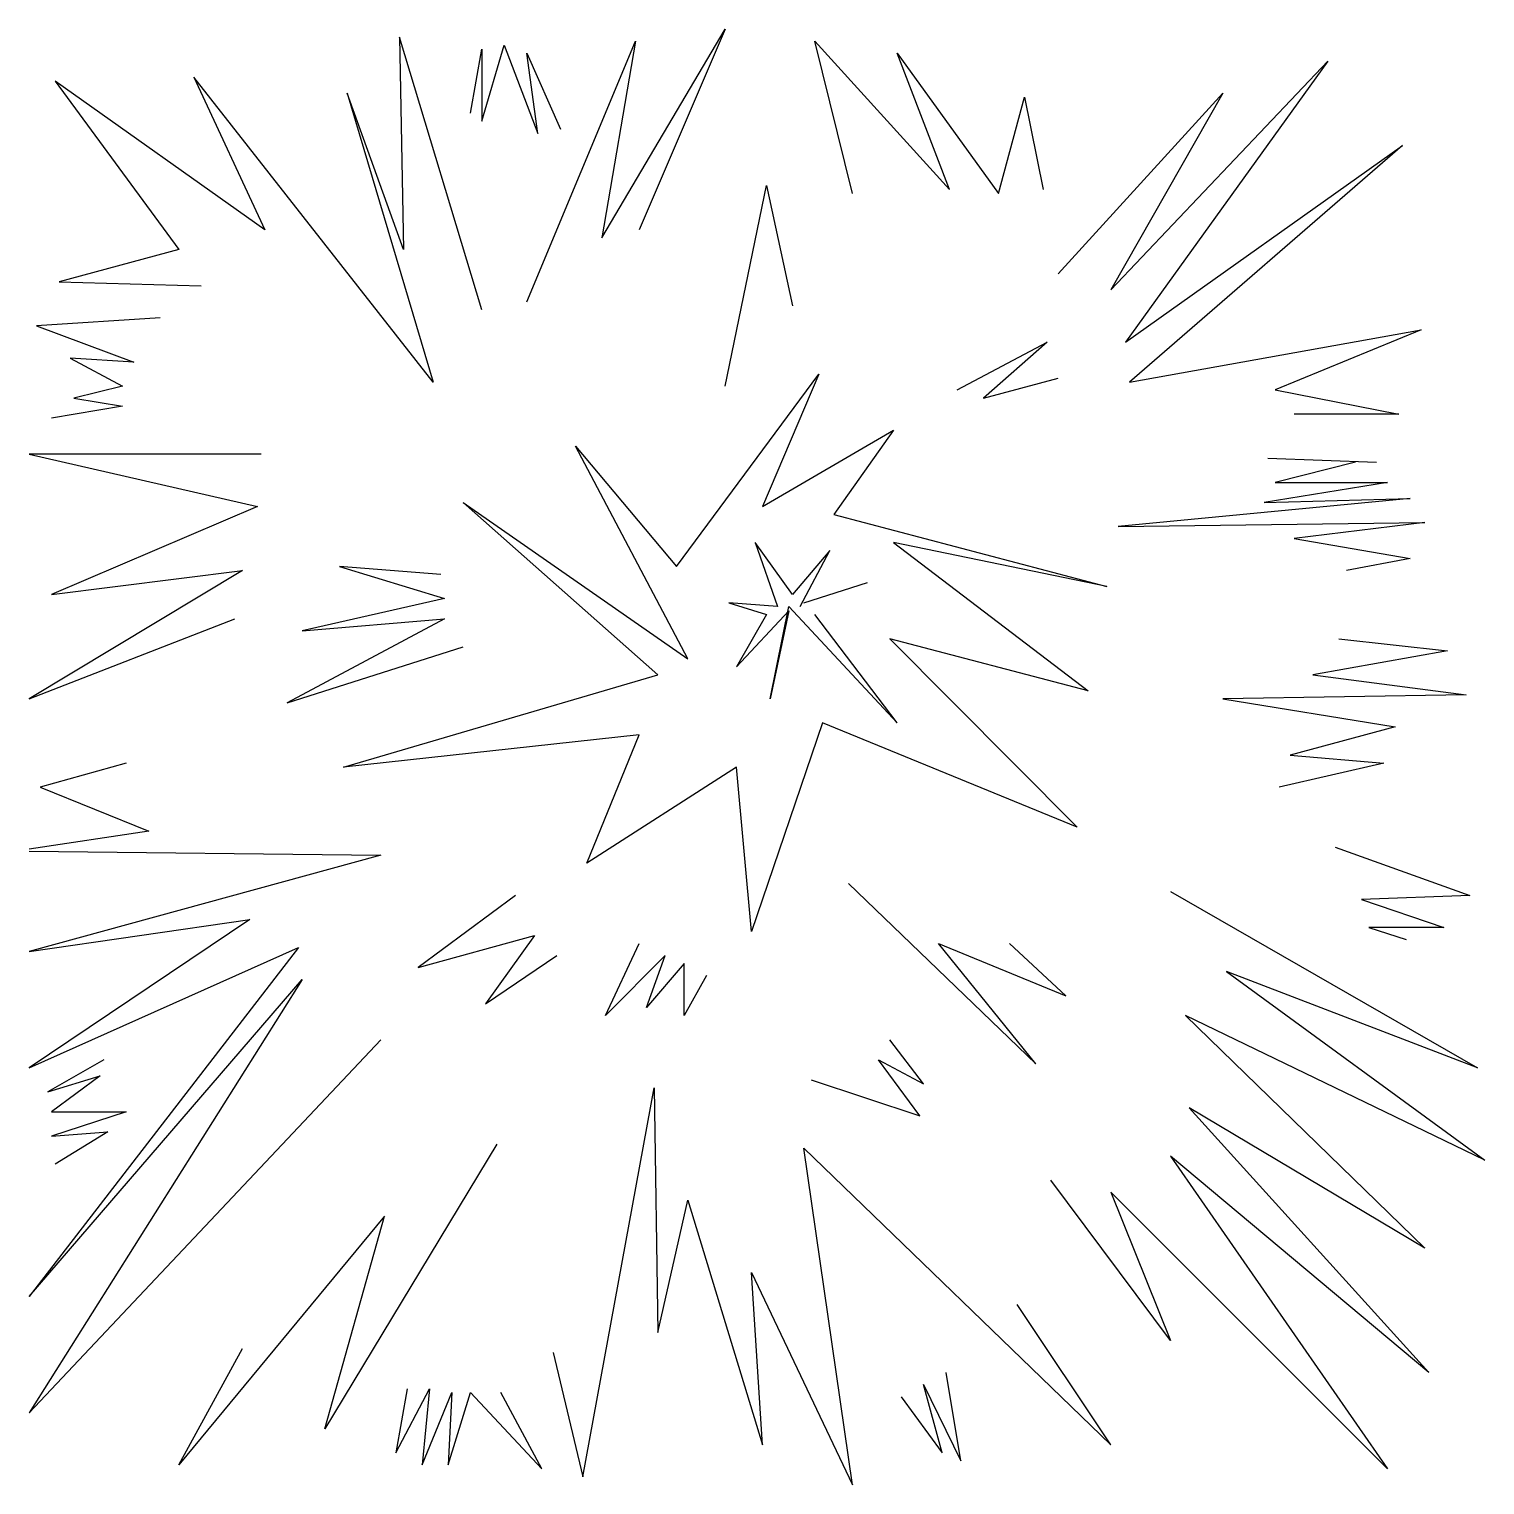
# Model space of a CAD drawing. Header units: millimetres. Extents: x 402.66 to 403.79, y 2576.58 to 2577.71.
import ezdxf

# ---------------------------------------------------------------- set-up
doc = ezdxf.new("R2010")
doc.units = ezdxf.units.MM
doc.header["$LTSCALE"] = 10
doc.layers.add('Vegetais', color=94, linetype='Continuous')

msp = doc.modelspace()

# ---------------------------------------------------------------- linework, layer by layer
at = {"layer": 'Vegetais'}
for p, q in [((402.9471, 2577.703), (402.95, 2577.5382)), ((403.0109, 2577.4915), (402.9471, 2577.703)), ((403.1038, 2577.5475), (403.1996, 2577.7092)), ((403.1996, 2577.7092), (403.1328, 2577.5537)), ((403.0022, 2577.6439), (403.0109, 2577.6936)), ((403.0109, 2577.6377), (403.0283, 2577.6968)), ((403.0109, 2577.6936), (403.0109, 2577.6377)), ((403.0283, 2577.6968), (403.0544, 2577.6283)), ((403.0458, 2577.4977), (403.1299, 2577.6998)), ((403.1299, 2577.6998), (403.1038, 2577.5475)), ((403.2692, 2577.6998), (403.3736, 2577.5848)), ((403.2982, 2577.5817), (403.2692, 2577.6998)), ((403.0458, 2577.6906), (403.0719, 2577.6315)), ((403.0544, 2577.6283), (403.0458, 2577.6906)), ((403.333, 2577.6906), (403.4114, 2577.5817)), ((403.3736, 2577.5848), (403.333, 2577.6906)), ((403.4985, 2577.5071), (403.6668, 2577.6843)), ((403.6668, 2577.6843), (403.51, 2577.4666)), ((402.6801, 2577.6688), (402.7758, 2577.5382)), ((402.8426, 2577.5537), (402.6801, 2577.6688)), ((402.7875, 2577.6719), (402.8426, 2577.5537)), ((402.9732, 2577.4356), (402.7875, 2577.6719)), ((402.9064, 2577.6594), (402.9732, 2577.4356)), ((402.95, 2577.5382), (402.9064, 2577.6594)), ((403.4578, 2577.5195), (403.5855, 2577.6594)), ((403.5855, 2577.6594), (403.4985, 2577.5071)), ((403.4114, 2577.5817), (403.4317, 2577.6563)), ((403.4317, 2577.6563), (403.4462, 2577.5848)), ((403.51, 2577.4666), (403.7248, 2577.619)), ((403.7248, 2577.619), (403.513, 2577.4356)), ((403.1996, 2577.4325), (403.2315, 2577.5879)), ((403.2315, 2577.5879), (403.2518, 2577.4947)), ((402.7758, 2577.5382), (402.683, 2577.5133)), ((402.683, 2577.5133), (402.7933, 2577.5102)), ((402.7614, 2577.4853), (402.6656, 2577.4791)), ((402.6656, 2577.4791), (402.7411, 2577.4511)), ((403.3794, 2577.4294), (403.4491, 2577.4666)), ((403.4491, 2577.4666), (403.3998, 2577.4231)), ((403.513, 2577.4356), (403.7393, 2577.476)), ((403.7393, 2577.476), (403.6261, 2577.4294)), ((402.6917, 2577.4542), (402.7323, 2577.4325)), ((402.7411, 2577.4511), (402.6917, 2577.4542)), ((402.7323, 2577.4325), (402.6946, 2577.4231)), ((403.1618, 2577.2926), (403.2721, 2577.4418)), ((403.2721, 2577.4418), (403.2286, 2577.3392)), ((403.3998, 2577.4231), (403.4578, 2577.4387)), ((402.6946, 2577.4231), (402.7323, 2577.4169)), ((403.6261, 2577.4294), (403.7219, 2577.4107)), ((402.7323, 2577.4169), (402.6772, 2577.4076)), ((403.7219, 2577.4107), (403.6407, 2577.4107)), ((403.2286, 2577.3392), (403.3302, 2577.3983)), ((403.3302, 2577.3983), (403.2837, 2577.333)), ((402.6598, 2577.3796), (402.8368, 2577.3392)), ((402.8397, 2577.3796), (402.6598, 2577.3796)), ((403.0835, 2577.3859), (403.1618, 2577.2926)), ((403.1705, 2577.221), (403.0835, 2577.3859)), ((403.6203, 2577.3765), (403.7045, 2577.3734)), ((403.6883, 2577.3734), (403.6261, 2577.3578)), ((403.7132, 2577.3578), (403.6174, 2577.3423)), ((403.6261, 2577.3578), (403.7132, 2577.3578)), ((402.9964, 2577.3423), (403.1705, 2577.221)), ((403.1473, 2577.2086), (402.9964, 2577.3423)), ((403.7306, 2577.3454), (403.5043, 2577.3236)), ((403.6174, 2577.3423), (403.7306, 2577.3454)), ((402.8368, 2577.3392), (402.6772, 2577.2708)), ((403.2837, 2577.333), (403.4955, 2577.277)), ((403.5043, 2577.3236), (403.7422, 2577.3268)), ((403.7422, 2577.3268), (403.6407, 2577.3143)), ((403.2227, 2577.3112), (403.2402, 2577.2615)), ((403.2518, 2577.2708), (403.2227, 2577.3112)), ((403.3302, 2577.3112), (403.481, 2577.1962)), ((403.4955, 2577.277), (403.3302, 2577.3112)), ((403.6407, 2577.3143), (403.7306, 2577.2988)), ((403.2808, 2577.305), (403.2518, 2577.2708)), ((403.2576, 2577.2615), (403.2808, 2577.305)), ((403.7306, 2577.2988), (403.6813, 2577.2894)), ((402.8252, 2577.2894), (402.6598, 2577.19)), ((402.6772, 2577.2708), (402.8252, 2577.2894)), ((402.9006, 2577.2926), (402.9819, 2577.2677)), ((402.979, 2577.2863), (402.9006, 2577.2926)), ((403.2605, 2577.2645), (403.3098, 2577.2801)), ((402.9819, 2577.2677), (402.8716, 2577.2428)), ((403.2024, 2577.2645), (403.2315, 2577.2553)), ((403.2402, 2577.2615), (403.2024, 2577.2645)), ((402.6598, 2577.19), (402.8194, 2577.2521)), ((402.9819, 2577.2521), (402.86, 2577.1868)), ((402.8716, 2577.2428), (402.9819, 2577.2521)), ((403.2083, 2577.2148), (403.2489, 2577.2583)), ((403.2315, 2577.2553), (403.2083, 2577.2148)), ((403.2344, 2577.19), (403.2489, 2577.2615)), ((403.2489, 2577.2583), (403.2344, 2577.19)), ((403.2489, 2577.2615), (403.333, 2577.1713)), ((403.333, 2577.1713), (403.2692, 2577.2553)), ((402.86, 2577.1868), (402.9964, 2577.2304)), ((403.3272, 2577.2366), (403.4724, 2577.0904)), ((403.481, 2577.1962), (403.3272, 2577.2366)), ((403.6755, 2577.2366), (403.7596, 2577.2273)), ((403.7596, 2577.2273), (403.6552, 2577.2086)), ((402.9036, 2577.1371), (403.1473, 2577.2086)), ((403.6552, 2577.2086), (403.7741, 2577.193)), ((403.7741, 2577.193), (403.5855, 2577.19)), ((403.5855, 2577.19), (403.719, 2577.1682)), ((403.1328, 2577.162), (402.9036, 2577.1371)), ((403.0922, 2577.0625), (403.1328, 2577.162)), ((403.275, 2577.1713), (403.2199, 2577.0096)), ((403.4724, 2577.0904), (403.275, 2577.1713)), ((403.719, 2577.1682), (403.6377, 2577.1464)), ((402.7352, 2577.1402), (402.6685, 2577.1215)), ((403.7103, 2577.1402), (403.629, 2577.1215)), ((403.6377, 2577.1464), (403.7103, 2577.1402)), ((403.2083, 2577.1371), (403.0922, 2577.0625)), ((403.2199, 2577.0096), (403.2083, 2577.1371)), ((402.6685, 2577.1215), (402.7527, 2577.0874)), ((402.7527, 2577.0874), (402.6598, 2577.0734)), ((402.6598, 2577.0718), (402.9326, 2577.0687)), ((403.6726, 2577.0749), (403.777, 2577.0376)), ((402.9326, 2577.0687), (402.6598, 2576.9941)), ((403.037, 2577.0376), (402.9616, 2576.9816)), ((403.2953, 2577.0469), (403.4404, 2576.907)), ((403.5449, 2577.0407), (403.7828, 2576.9039)), ((403.777, 2577.0376), (403.6929, 2577.0345)), ((403.6929, 2577.0345), (403.7567, 2577.0127)), ((402.831, 2577.0189), (402.6598, 2576.9039)), ((402.6598, 2576.9941), (402.831, 2577.0189)), ((402.9616, 2576.9816), (403.0516, 2577.0065)), ((403.0516, 2577.0065), (403.0138, 2576.9536)), ((403.6987, 2577.0127), (403.7277, 2577.0034)), ((403.7567, 2577.0127), (403.6987, 2577.0127)), ((402.8687, 2576.9972), (402.6598, 2576.7267)), ((402.6598, 2576.9039), (402.8687, 2576.9972)), ((403.1067, 2576.9444), (403.1328, 2577.0003)), ((403.3649, 2577.0003), (403.4636, 2576.9598)), ((403.4404, 2576.907), (403.3649, 2577.0003)), ((403.4636, 2576.9598), (403.4201, 2577.0003)), ((403.0138, 2576.9536), (403.069, 2576.991)), ((403.1531, 2576.991), (403.1067, 2576.9444)), ((403.1386, 2576.9506), (403.1531, 2576.991)), ((403.1677, 2576.9847), (403.1386, 2576.9506)), ((403.1677, 2576.9444), (403.1677, 2576.9847)), ((402.8716, 2576.9723), (402.6598, 2576.6365)), ((402.6598, 2576.7267), (402.8716, 2576.9723)), ((403.185, 2576.9754), (403.1677, 2576.9444)), ((403.5884, 2576.9785), (403.7886, 2576.8324)), ((403.7828, 2576.9039), (403.5884, 2576.9785)), ((403.5565, 2576.9444), (403.7422, 2576.764)), ((403.7886, 2576.8324), (403.5565, 2576.9444)), ((402.6598, 2576.6365), (402.9326, 2576.9257)), ((403.3533, 2576.8915), (403.3272, 2576.9257)), ((402.7178, 2576.9101), (402.6743, 2576.8853)), ((403.3185, 2576.9101), (403.3533, 2576.8915)), ((403.3505, 2576.8666), (403.3185, 2576.9101)), ((402.6743, 2576.8853), (402.7149, 2576.8977)), ((402.7149, 2576.8977), (402.6772, 2576.8697)), ((403.2663, 2576.8945), (403.3505, 2576.8666)), ((403.0893, 2576.5868), (403.1444, 2576.8883)), ((403.1444, 2576.8883), (403.1473, 2576.6987)), ((402.7352, 2576.8697), (402.6772, 2576.851)), ((402.6772, 2576.8697), (402.7352, 2576.8697)), ((403.5594, 2576.8728), (403.7451, 2576.6676)), ((403.7422, 2576.764), (403.5594, 2576.8728)), ((402.6772, 2576.851), (402.7208, 2576.8542)), ((402.7208, 2576.8542), (402.6801, 2576.8293)), ((403.0225, 2576.8448), (402.8891, 2576.6241)), ((403.2605, 2576.8417), (403.4985, 2576.6116)), ((403.2982, 2576.5806), (403.2605, 2576.8417)), ((403.5449, 2576.8355), (403.7132, 2576.593)), ((403.7451, 2576.6676), (403.5449, 2576.8355)), ((403.5449, 2576.6925), (403.452, 2576.8168)), ((403.1473, 2576.6987), (403.1705, 2576.8013)), ((403.1705, 2576.8013), (403.2286, 2576.6116)), ((403.4985, 2576.8075), (403.5449, 2576.6925)), ((403.7132, 2576.593), (403.4985, 2576.8075)), ((402.9355, 2576.7889), (402.7758, 2576.5961)), ((402.8891, 2576.6241), (402.9355, 2576.7889)), ((403.2199, 2576.7453), (403.2982, 2576.5806)), ((403.2286, 2576.6116), (403.2199, 2576.7453)), ((403.4985, 2576.6116), (403.4259, 2576.7204)), ((402.7758, 2576.5961), (402.8252, 2576.6862)), ((403.0661, 2576.6832), (403.0893, 2576.5868)), ((403.3824, 2576.5992), (403.3708, 2576.6676)), ((402.9442, 2576.6054), (402.9703, 2576.6551)), ((402.9529, 2576.6551), (402.9442, 2576.6054)), ((402.9703, 2576.6551), (402.9645, 2576.5961)), ((403.3533, 2576.6583), (403.3824, 2576.5992)), ((403.3679, 2576.6054), (403.3533, 2576.6583)), ((402.9645, 2576.5961), (402.9877, 2576.6521)), ((402.9848, 2576.5961), (403.0022, 2576.6521)), ((402.9877, 2576.6521), (402.9848, 2576.5961)), ((403.0022, 2576.6521), (403.0574, 2576.593)), ((403.0574, 2576.593), (403.0255, 2576.6521)), ((403.336, 2576.6489), (403.3679, 2576.6054))]:
    msp.add_line(p, q, dxfattribs=at)

doc.saveas('drawing.dxf')
